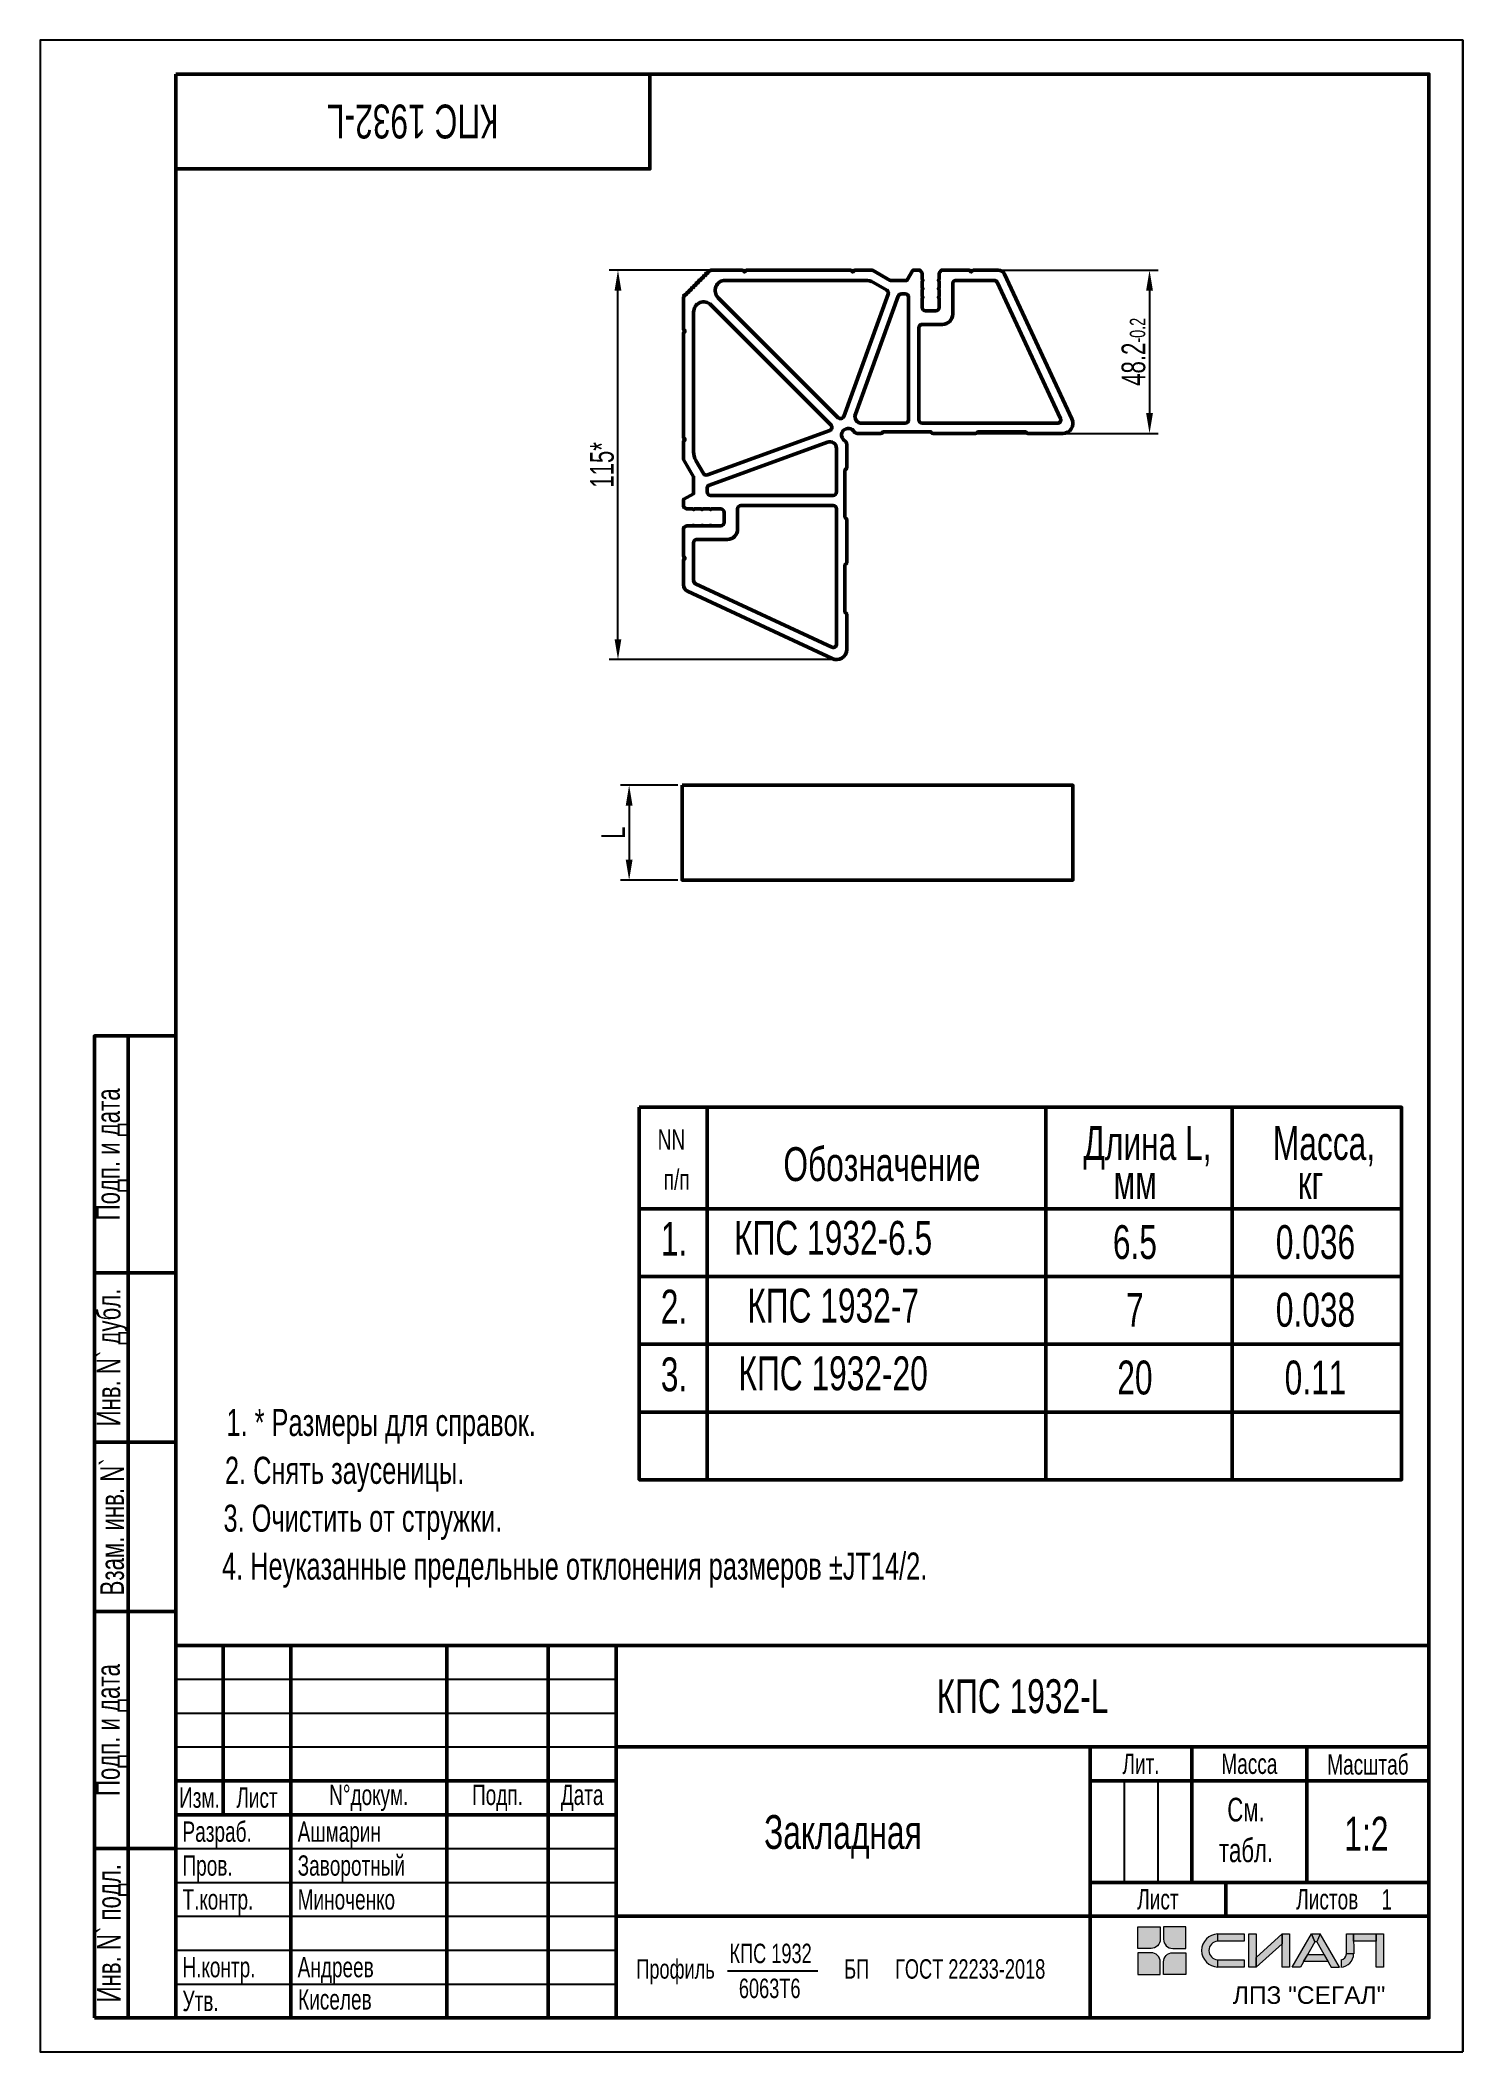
# Model space of a CAD drawing. Extents: x 3648 to 3858, y -686 to -389.
import ezdxf
from ezdxf.enums import TextEntityAlignment as Align

# ---------------------------------------------------------------- set-up
doc = ezdxf.new("R2010")
doc.units = 0
doc.header["$LTSCALE"] = 10
doc.header["$MEASUREMENT"] = 0
doc.header["$PDMODE"] = 3
doc.header["$PDSIZE"] = 5
doc.layers.get('0').update_dxf_attribs({"linetype": 'CONTINUOUS', "lineweight": 50})
doc.layers.get('DEFPOINTS').update_dxf_attribs({"linetype": 'CONTINUOUS'})
doc.layers.add('3', color=1, linetype='CONTINUOUS', lineweight=25)
doc.layers.add('4', color=4, linetype='CONTINUOUS', lineweight=25)
doc.styles.add('2', font='RUSS.SHX', dxfattribs={"width": 0.7, "height": 2})
doc.styles.add('3', font='RUSS.SHX', dxfattribs={"width": 0.7, "height": 3})
doc.styles.add('4', font='RUSS.shx', dxfattribs={"width": 0.7, "height": 3.5})
doc.styles.add('5', font='RUSS.SHX', dxfattribs={"width": 0.7})
doc.styles.add('System 2', font='arial.ttf', dxfattribs={"height": 2.7})
doc.dimstyles.new('MX1$0', dxfattribs={"dimtxt": 2.5, "dimasz": 3, "dimexe": 1.3, "dimexo": 0.6, "dimgap": 0.6, "dimtad": 1, "dimdec": 1, "dimzin": 12, "dimdsep": 46, "dimtxsty": '4', "dimcen": 0, "dimclrd": 256, "dimclre": 256, "dimclrt": 256, "dimaunit": 1, "dimadec": 0, "dimazin": 0, "dimtfac": 1, "dimtdec": 1, "dimtmove": 0, "dimatfit": 3, "dimfxl": 0, "dimtvp": 1, "dimtolj": 1, "dimtzin": 12, "dimlwd": -1, "dimlwe": -1, "dimarcsym": 0})

# ---------------------------------------------------------------- blocks, each defined once
blk = doc.blocks.new('Logo')
at = {"lineweight": 0, "ltscale": 0.5}
h = blk.add_hatch(color=164, dxfattribs=at)
h.dxf.hatch_style = 1
h.paths.add_polyline_path([(-39.18, 13.47), (-39.18, 11.62, 0.414214), (-37.82, 10.26), (-35.86, 10.26), (-35.86, 13.47)])
h.paths.add_polyline_path([(-42.98, 10.26), (-41.02, 10.26, 0.414214), (-39.66, 11.62), (-39.66, 13.47), (-42.98, 13.47)])
h = blk.add_hatch(color=164, dxfattribs=at)
h.dxf.hatch_style = 1
h.paths.add_polyline_path([(-35.86, 6.41), (-35.86, 9.62), (-37.82, 9.62, 0.414214), (-39.18, 8.26), (-39.18, 6.41)])
h.paths.add_polyline_path([(-39.66, 6.41), (-39.66, 8.26, 0.414214), (-41.02, 9.62), (-42.98, 9.62), (-42.98, 6.41)])
at = {"layer": '4'}
h = blk.add_hatch(color=164, dxfattribs=at)
h.dxf.hatch_style = 1
h.paths.add_polyline_path([(-27.27, 12.39), (-31.16, 12.39), (-31.16, 11.32), (-27.27, 11.32)])
h.paths.add_polyline_path([(-31.16, 11.32), (-31.16, 12.39, 0.978007), (-31.16, 7.51), (-31.16, 8.58, -0.960986)])
h.paths.add_polyline_path([(-27.27, 8.58), (-31.16, 8.58), (-31.16, 7.51), (-27.27, 7.51)])
h.paths.add_polyline_path([(-25.49, 12.39), (-26.56, 12.39), (-26.56, 7.51), (-25.49, 7.51)])
h.paths.add_polyline_path([(-21.64, 10.93), (-21.64, 12.39), (-25.49, 8.94), (-25.49, 7.51)])
h.paths.add_polyline_path([(-20.57, 12.39), (-21.64, 12.39), (-21.64, 7.51), (-20.57, 7.51)])
h.paths.add_polyline_path([(-16.85, 11.24), (-17.33, 12.39), (-20.18, 7.51), (-18.94, 7.51)])
h.paths.add_polyline_path([(-16.04, 12.39), (-17.33, 12.39), (-16.85, 11.24), (-16.52, 11.24)])
h.paths.add_polyline_path([(-16.04, 12.39), (-16.52, 11.24), (-14.44, 7.51), (-13.19, 7.51)])
h.paths.add_polyline_path([(-15.48, 9.38), (-17.89, 9.38), (-18.49, 8.31), (-14.88, 8.31)])
h.paths.add_polyline_path([(-11.1, 9.45), (-12.18, 9.45, -0.37614), (-12.97, 8.58), (-12.97, 7.51, 0.403365)])
h.paths.add_polyline_path([(-11.11, 12.39), (-12.18, 12.39), (-12.18, 9.45), (-11.1, 9.45)])
h.paths.add_polyline_path([(-7.79, 12.39), (-11.11, 12.39), (-11.11, 11.32), (-7.79, 11.32)])
h.paths.add_polyline_path([(-6.72, 12.39), (-7.79, 12.39), (-7.79, 7.51), (-6.72, 7.51)])
at = {"color": 164, "lineweight": 0, "ltscale": 0.5}
blk.add_line((-12.97, 8.58), (-12.97, 7.51), dxfattribs=at)
for points in [[(-42.98, 13.47), (-39.66, 13.47), (-39.66, 11.62, -0.414214), (-41.02, 10.26), (-42.98, 10.26)], [(-35.86, 13.47), (-39.18, 13.47), (-39.18, 11.62, 0.414214), (-37.82, 10.26), (-35.86, 10.26)], [(-42.98, 6.41), (-39.66, 6.41), (-39.66, 8.26, 0.414214), (-41.02, 9.62), (-42.98, 9.62)], [(-35.86, 6.41), (-39.18, 6.41), (-39.18, 8.26, -0.414214), (-37.82, 9.62), (-35.86, 9.62)]]:
    blk.add_lwpolyline(points, format="xyb", close=True, dxfattribs=at)
for points in [[(-31.16, 11.32), (-31.16, 12.39), (-27.27, 12.39), (-27.27, 11.32)], [(-26.56, 12.39), (-25.49, 12.39), (-25.49, 7.51), (-26.56, 7.51)], [(-21.64, 12.39), (-21.64, 10.93), (-25.49, 7.51), (-25.49, 8.94)], [(-21.64, 12.39), (-20.57, 12.39), (-20.57, 7.51), (-21.64, 7.51)], [(-17.33, 12.39), (-16.85, 11.24), (-18.94, 7.51), (-20.18, 7.51)], [(-16.04, 12.39), (-16.52, 11.24), (-14.44, 7.51), (-13.19, 7.51)], [(-12.18, 12.39), (-11.11, 12.39), (-11.1, 9.45), (-12.18, 9.45)], [(-11.11, 11.32), (-11.11, 12.39), (-7.79, 12.39), (-7.79, 11.32)], [(-7.79, 12.39), (-6.72, 12.39), (-6.72, 7.51), (-7.79, 7.51)], [(-18.49, 8.31), (-17.89, 9.38), (-15.48, 9.38), (-14.88, 8.31)], [(-31.16, 7.51), (-31.16, 8.58), (-27.27, 8.58), (-27.27, 7.51)]]:
    blk.add_lwpolyline(points, close=True, dxfattribs=at)
blk.add_lwpolyline([(-17.33, 12.39), (-16.04, 12.39), (-16.52, 11.24), (-16.85, 11.24), (-17.33, 12.39)], dxfattribs=at)
for centre, radius, start, end in [((-31.11, 9.95), 2.44, 91.274, 268.726), ((-31.11, 9.95), 1.37, 92.2795, 267.7205), ((-13.05, 9.45), 1.94, 272.1303, 0), ((-13.07, 9.47), 0.897, 276.2064, 358.6595)]:
    blk.add_arc(centre, radius, start, end, dxfattribs=at)
at = {"color": 8, "ltscale": 0.5, "style": 'System 2'}
blk.add_text('ЛПЗ "СЕГАЛ"', height=2.592, dxfattribs=at).set_placement((-28.95, 2.07))
blk = doc.blocks.new('*D37')
at = {"layer": '4'}
for p, q in [((3742.11, -498.68), (3733.61, -498.68)), ((3734.91, -501.68), (3734.91, -509.68)), ((3742.11, -512.68), (3733.61, -512.68))]:
    blk.add_line(p, q, dxfattribs=at)
for points in [[(3734.41, -501.68), (3735.41, -501.68), (3734.91, -498.68)], [(3734.41, -509.68), (3735.41, -509.68), (3734.91, -512.68)]]:
    blk.add_solid(points, dxfattribs=at)
at = {"layer": 'DEFPOINTS', "color": 0}
for p in [(3742.71, -498.68), (3734.91, -512.68), (3742.71, -512.68)]:
    blk.add_point(p, dxfattribs=at)
at = {"layer": '4', "insert": (3732.56, -505.68), "char_height": 3.5, "attachment_point": 5, "rotation": 90, "style": '4'}
blk.add_mtext('\\A1;L', dxfattribs=at)
blk = doc.blocks.new('*D38')
at = {"layer": '4'}
for p, q in [((3783.68, -422.63), (3813.03, -422.63)), ((3811.73, -425.63), (3811.73, -443.73)), ((3783.52, -446.73), (3813.03, -446.73))]:
    blk.add_line(p, q, dxfattribs=at)
for points in [[(3811.23, -425.63), (3812.23, -425.63), (3811.73, -422.63)], [(3811.23, -443.73), (3812.23, -443.73), (3811.73, -446.73)]]:
    blk.add_solid(points, dxfattribs=at)
at = {"layer": 'DEFPOINTS', "color": 0}
for p in [(3783.08, -422.63), (3782.92, -446.73), (3811.73, -446.73)]:
    blk.add_point(p, dxfattribs=at)
at = {"layer": '4', "insert": (3809.37, -434.68), "char_height": 3.5, "attachment_point": 5, "rotation": 90, "style": '4'}
blk.add_mtext('\\A1;48.2{\\A0;\\H0.65x;-0.2}', dxfattribs=at)
blk = doc.blocks.new('*D39')
at = {"layer": '4'}
for p, q in [((3759.32, -422.63), (3731.96, -422.63)), ((3733.26, -477.13), (3733.26, -425.63)), ((3764.92, -480.13), (3731.96, -480.13))]:
    blk.add_line(p, q, dxfattribs=at)
for points in [[(3732.76, -425.63), (3733.76, -425.63), (3733.26, -422.63)], [(3732.76, -477.13), (3733.76, -477.13), (3733.26, -480.13)]]:
    blk.add_solid(points, dxfattribs=at)
at = {"layer": 'DEFPOINTS', "color": 0}
for p in [(3733.26, -422.63), (3759.92, -422.63), (3765.52, -480.13)]:
    blk.add_point(p, dxfattribs=at)
at = {"layer": '4', "insert": (3730.91, -451.38), "char_height": 3.5, "attachment_point": 5, "rotation": 90, "style": '4'}
blk.add_mtext('\\A1;115*', dxfattribs=at)

msp = doc.modelspace()

# ---------------------------------------------------------------- linework, layer by layer
at = {"linetype": 'Continuous'}
for p, q in [((3660.972, -535.675), (3660.972, -680.675)), ((3655.972, -570.675), (3667.972, -570.675)), ((3667.972, -595.675), (3655.972, -595.675)), ((3655.972, -620.675), (3667.972, -620.675)), ((3667.972, -655.675), (3655.972, -655.675)), ((3667.972, -680.675), (3655.972, -680.675))]:
    msp.add_line(p, q, dxfattribs=at)
for points in [[(3737.972, -393.675), (3737.972, -407.675), (3667.972, -407.675)], [(3746.412, -546.22), (3746.412, -601.22)], [(3796.412, -546.22), (3796.412, -601.22)], [(3823.948, -546.22), (3823.948, -601.22)], [(3736.412, -561.22), (3848.936, -561.22)], [(3736.412, -571.22), (3848.936, -571.22)], [(3736.412, -581.22), (3848.936, -581.22)], [(3736.412, -591.22), (3848.936, -591.22)], [(3667.972, -625.675), (3852.972, -625.675), (3667.972, -625.675), (3667.972, -680.675)], [(3674.972, -625.675), (3674.972, -650.675)], [(3684.972, -625.675), (3684.972, -680.675)], [(3707.972, -625.675), (3707.972, -680.675)], [(3722.972, -625.675), (3722.972, -680.675)], [(3732.972, -625.675), (3732.972, -680.675)], [(3732.972, -640.675), (3852.972, -640.675)], [(3802.972, -640.675), (3802.972, -680.675)], [(3817.972, -640.675), (3817.972, -660.675)], [(3834.972, -640.675), (3834.972, -660.675)], [(3667.972, -645.675), (3732.972, -645.675)], [(3802.972, -645.675), (3852.972, -645.675)], [(3667.972, -650.675), (3732.972, -650.675)], [(3802.972, -660.675), (3852.972, -660.675)], [(3822.972, -660.675), (3822.972, -665.675)], [(3732.972, -665.675), (3852.972, -665.675)]]:
    msp.add_lwpolyline(points)
for points in [[(3667.972, -393.675), (3852.972, -393.675), (3852.972, -680.675), (3667.972, -680.675)], [(3736.412, -546.22), (3848.936, -546.22), (3848.936, -601.22), (3736.412, -601.22)]]:
    msp.add_lwpolyline(points, close=True)
for points in [[(3744.816, -424.52, 0.4142136), (3744.816, -424.732), (3744.675, -424.873, 1), (3744.463, -425.085), (3744.321, -425.227, 1), (3744.109, -425.439), (3743.968, -425.58, 1), (3743.756, -425.792), (3743.614, -425.934, 1), (3743.402, -426.146), (3743.261, -426.287, 1), (3743.049, -426.5), (3742.966, -426.582, 0.1989124), (3742.922, -426.688), (3742.922, -431.314, 0.1989124), (3742.966, -431.42), (3743.172, -431.626), (3742.966, -431.832, 0.1989124), (3742.922, -431.938), (3742.922, -447.314, 0.1989124), (3742.966, -447.42), (3743.172, -447.626), (3742.966, -447.832, 0.1989124), (3742.922, -447.938), (3742.922, -450.487, 0.1316525), (3742.943, -450.562), (3744.422, -453.126), (3744.422, -455.626), (3742.997, -456.448, 0.2679492), (3742.922, -456.578), (3742.922, -457.5, 0.2679492), (3742.997, -457.63), (3743.388, -457.856, 0.1316525), (3743.463, -457.876), (3744.322, -457.876, 1), (3744.522, -457.876), (3745.572, -457.876, 1), (3745.772, -457.876), (3746.822, -457.876, 1), (3747.022, -457.876), (3748.422, -457.876, -0.4142136), (3748.922, -458.376), (3748.922, -459.876, -0.4142136), (3748.422, -460.376), (3747.022, -460.376, 1), (3746.822, -460.376), (3745.772, -460.376, 1), (3745.572, -460.376), (3744.522, -460.376, 1), (3744.322, -460.376), (3743.463, -460.376, 0.1316525), (3743.388, -460.396), (3742.997, -460.621, 0.2679492), (3742.922, -460.751), (3742.922, -464.814, 0.1989124), (3742.966, -464.92), (3743.172, -465.126), (3742.966, -465.332, 0.1989124), (3742.922, -465.438), (3742.922, -469.105, 0.2914734), (3743.5, -470.011), (3764.888, -479.985, 0.5486188), (3767.022, -478.626), (3767.022, -473.438, 0.1989124), (3766.978, -473.332), (3766.816, -473.17, -0.1989124), (3766.772, -473.064), (3766.772, -466.188, -0.1989124), (3766.816, -466.082), (3766.978, -465.92, 0.1989124), (3767.022, -465.814), (3767.022, -459.438, 0.1989124), (3766.978, -459.332), (3766.816, -459.17, -0.1989124), (3766.772, -459.064), (3766.772, -452.188, -0.1989124), (3766.816, -452.082), (3766.978, -451.92, 0.1989124), (3767.022, -451.814), (3767.022, -448.275, 0.2679492), (3766.772, -447.842, -0.4931454), (3766.565, -446.269, -0.4931454), (3768.138, -446.476, 0.2679492), (3768.571, -446.726), (3772.11, -446.726, 0.1989124), (3772.216, -446.682), (3772.378, -446.52, -0.1989124), (3772.485, -446.476), (3779.36, -446.476, -0.1989124), (3779.466, -446.52), (3779.628, -446.682, 0.1989124), (3779.735, -446.726), (3786.11, -446.726, 0.1989124), (3786.216, -446.682), (3786.378, -446.52, -0.1989124), (3786.485, -446.476), (3793.36, -446.476, -0.1989124), (3793.466, -446.52), (3793.628, -446.682, 0.1989124), (3793.735, -446.726), (3798.922, -446.726, 0.5486188), (3800.282, -444.592), (3790.308, -423.203, 0.2914734), (3789.402, -422.626), (3785.735, -422.626, 0.1989124), (3785.628, -422.67), (3785.422, -422.876), (3785.216, -422.67, 0.1989124), (3785.11, -422.626), (3781.048, -422.626, 0.2679492), (3780.918, -422.701), (3780.693, -423.091, 0.1316525), (3780.672, -423.166), (3780.672, -424.026, 1), (3780.672, -424.226), (3780.672, -425.276, 1), (3780.672, -425.476), (3780.672, -426.526, 1), (3780.672, -426.726), (3780.672, -428.126, -0.4142136), (3780.172, -428.626), (3778.672, -428.626, -0.4142136), (3778.172, -428.126), (3778.172, -426.726, 1), (3778.172, -426.526), (3778.172, -425.476, 1), (3778.172, -425.276), (3778.172, -424.226, 1), (3778.172, -424.026), (3778.172, -423.166, 0.1316525), (3778.152, -423.091), (3777.927, -422.701, 0.2679492), (3777.797, -422.626), (3776.875, -422.626, 0.2679492), (3776.745, -422.701), (3775.922, -424.126), (3773.422, -424.126), (3770.859, -422.646, 0.1316525), (3770.784, -422.626), (3768.235, -422.626, 0.1989124), (3768.128, -422.67), (3767.922, -422.876), (3767.716, -422.67, 0.1989124), (3767.61, -422.626), (3752.235, -422.626, 0.1989124), (3752.128, -422.67), (3751.922, -422.876), (3751.716, -422.67, 0.1989124), (3751.61, -422.626), (3746.985, -422.626, 0.1989124), (3746.878, -422.67), (3746.796, -422.752, 1), (3746.584, -422.964), (3746.443, -423.105, 1), (3746.231, -423.318), (3746.089, -423.459, 1), (3745.877, -423.671), (3745.736, -423.813, 1), (3745.523, -424.025), (3745.382, -424.166, 1), (3745.17, -424.378), (3745.028, -424.52, 0.4142136)], [(3769.753, -424.126), (3749.104, -424.126, 0.6681786), (3748.044, -426.686), (3765.762, -444.404, 0.5486188), (3766.585, -444.222), (3773.152, -426.179, 0.3639702), (3772.932, -425.575), (3771.003, -424.461, 0.1316525)], [(3778.172, -430.626, 0.4142136), (3777.672, -431.126), (3777.672, -444.726, 0.4142136), (3778.172, -445.226), (3798.138, -445.226, 0.5486188), (3798.591, -444.514), (3789.218, -424.414, 0.2914734), (3788.765, -424.126), (3783.172, -424.126, 0.4142136), (3782.672, -424.626), (3782.672, -429.126, -0.4142136), (3781.172, -430.626)], [(3744.757, -450.706), (3745.871, -452.635, 0.3639702), (3746.475, -452.855), (3764.518, -446.288, 0.5486188), (3764.7, -445.464), (3746.983, -427.747, 0.6681786), (3744.422, -428.808), (3744.422, -449.456, 0.1316525)], [(3776.172, -444.726), (3776.172, -426.626, 0.4142136), (3775.672, -426.126), (3775.118, -426.126, 0.3152988), (3774.648, -426.455), (3768.304, -443.884, 0.5205671), (3769.244, -445.226), (3775.672, -445.226, 0.4142136)], [(3765.522, -455.376), (3765.522, -448.947, 0.5205671), (3764.18, -448.007), (3746.751, -454.35, 0.3152988), (3746.422, -454.82), (3746.422, -455.376, 0.4142136), (3746.922, -455.876), (3765.022, -455.876, 0.4142136)], [(3750.922, -460.876, -0.4142136), (3749.422, -462.376), (3744.922, -462.376, 0.4142136), (3744.422, -462.876), (3744.422, -468.468, 0.2914734), (3744.711, -468.921), (3764.811, -478.294, 0.5486188), (3765.522, -477.841), (3765.522, -457.876, 0.4142136), (3765.022, -457.376), (3751.422, -457.376, 0.4142136), (3750.922, -457.876)]]:
    msp.add_lwpolyline(points, format="xyb", close=True)
at = {"ltscale": 5}
msp.add_lwpolyline([(3742.713, -498.676), (3800.422, -498.676), (3800.422, -512.676), (3742.713, -512.676)], close=True, dxfattribs=at)
at = {"linetype": 'Continuous'}
msp.add_lwpolyline([(3655.972, -680.675), (3655.972, -535.675), (3667.972, -535.675)], dxfattribs=at)
at = {"layer": '3'}
for p, q in [((3857.972, -388.675), (3857.972, -685.675)), ((3667.972, -630.675), (3732.972, -630.675)), ((3667.972, -635.675), (3732.972, -635.675)), ((3667.972, -640.675), (3732.972, -640.675)), ((3807.972, -645.675), (3807.972, -660.675)), ((3812.972, -645.675), (3812.972, -660.675)), ((3667.972, -655.675), (3732.972, -655.675)), ((3667.972, -660.675), (3732.972, -660.675)), ((3667.972, -665.675), (3732.972, -665.675)), ((3667.972, -670.675), (3732.972, -670.675)), ((3749.409, -673.731), (3762.749, -673.731)), ((3667.972, -675.675), (3732.972, -675.675))]:
    msp.add_line(p, q, dxfattribs=at)
msp.add_lwpolyline([(3857.972, -685.675), (3857.972, -388.675), (3647.972, -388.675), (3647.972, -685.675)], close=True, dxfattribs=at)

# ---------------------------------------------------------------- block references
at = {"layer": '4'}
msp.add_blockref('Logo', (3852.972, -680.675), dxfattribs=at)

# ---------------------------------------------------------------- texts
at = {"layer": '3', "style": '5', "width": 0.7}
msp.add_text('КПС 1932-L', height=5, rotation=180, dxfattribs=at).set_placement((3702.972, -400.675), align=Align.MIDDLE_CENTER)
at = {"layer": '3', "linetype": 'Continuous', "style": '4', "width": 0.7}
for s, p in [('Подп. и дата', (3658.472, -553.175)), ('Инв. N` дубл.', (3658.472, -583.175)), ('Взам. инв. N`', (3658.472, -608.175)), ('Подп. и дата', (3658.472, -638.175)), ('Инв. N` подл.', (3658.472, -668.175))]:
    msp.add_text(s, height=3.5, rotation=90, dxfattribs=at).set_placement(p, align=Align.MIDDLE)
at = {"layer": '3', "style": '5', "width": 0.7}
for s, p in [('Длина L, ', (3812.073, -551.505)), ('Масса, ', (3838.136, -551.505)), ('Обозначение', (3772.228, -554.615)), ('мм', (3809.609, -557.259)), ('кг', (3835.491, -557.259)), ('1.', (3741.536, -565.656)), ('2.', (3741.536, -575.656)), ('3.', (3741.536, -585.656)), ('КПС 1932-L', (3792.972, -633.175))]:
    msp.add_text(s, height=5, dxfattribs=at).set_placement(p, align=Align.MIDDLE_CENTER)
at = {"layer": '3', "style": '3', "width": 0.7}
for s, p in [('NN ', (3741.539, -550.977)), (' п/п', (3741.539, -556.836)), ('Лит.', (3810.472, -643.175)), ('Масса', (3826.472, -643.175)), ('Масштаб', (3843.972, -643.175)), ('Изм.', (3671.472, -648.175)), ('Лист', (3679.972, -648.175)), ('N%%Dдокум.', (3696.472, -648.175)), ('Подп.', (3715.472, -648.175)), ('Дата', (3727.972, -648.175)), ('Лист', (3812.972, -663.175)), ('Листов', (3837.972, -663.175))]:
    msp.add_text(s, height=3, dxfattribs=at).set_placement(p, align=Align.MIDDLE)
at = {"layer": '3', "linetype": 'Continuous', "style": '4', "width": 0.7}
for s, p in [('1. * Размеры для справок.', (3675.461, -594.753)), ('2. Снять заусеницы.', (3675.242, -601.823)), ('3. Очистить от стружки.', (3675.024, -608.893)), ('4. Неуказанные предельные отклонения размеров ±JT14/2.', (3674.806, -615.963))]:
    msp.add_text(s, height=4, dxfattribs=at).set_placement(p)
at = {"layer": '3', "width": 0.7}
for s, height, style, p in [('См.', 3.5, '4', (3825.972, -651.675)), ('Закладная', 5, '5', (3766.472, -655.723)), ('1:2', 5, '5', (3843.75, -655.971)), ('табл.', 3.5, '4', (3825.972, -657.675))]:
    msp.add_text(s, height=height, dxfattribs=dict(at, style=style)).set_placement(p, align=Align.CENTER)
for s, height, style, p in [('Разраб.', 3, '3', (3668.972, -654.675)), ('Ашмарин', 3, '3', (3685.972, -654.675)), ('Пров.', 3, '3', (3668.972, -659.675)), ('Заворотный', 3, '3', (3685.972, -659.675)), ('Т.контр.', 3, '3', (3668.972, -664.675)), ('Миноченко', 3, '3', (3685.972, -664.675)), ('1', 3, '3', (3845.972, -664.675)), ('КПС 1932', 2.8665, '2', (3749.721, -672.585)), ('Н.контр.', 3, '3', (3668.972, -674.675)), ('Андреев', 3, '3', (3685.972, -674.675)), ('Профиль', 2.8665, '2', (3735.968, -674.878)), ('БП', 2.8665, '2', (3766.66, -674.878)), ('ГОСТ 22233-2018', 2.8665, '2', (3774.163, -674.878)), ('Утв.', 3, '3', (3668.972, -679.675)), ('Киселев', 3, '3', (3686.043, -679.443)), ('6063Т6', 2.8665, '2', (3751.109, -677.745))]:
    msp.add_text(s, height=height, dxfattribs=dict(at, style=style)).set_placement(p)
at = {"layer": '4', "style": '5', "width": 0.7}
for s, p in [('КПС 1932-6.5', (3765.027, -565.5)), ('6.5', (3809.573, -566.122)), ('0.036', (3836.233, -566.122)), ('КПС 1932-7', (3765.027, -575.5)), ('7', (3809.573, -576.122)), ('0.038', (3836.233, -576.122)), ('КПС 1932-20', (3765.027, -585.5)), ('20', (3809.573, -586.122)), ('0.11', (3836.233, -586.122))]:
    msp.add_text(s, height=5, dxfattribs=at).set_placement(p, align=Align.MIDDLE_CENTER)

# ---------------------------------------------------------------- dimensions: what is measured, and where the dimension line sits
at = {"layer": '4'}
for base, p1, p2, text, override, picture, middle in [((3733.259, -422.626), (3765.522, -480.126), (3759.922, -422.626), '<>*', {"dimlfac": 2, "dimfxl": 0.5}, '*D39', (3730.909, -451.376)), ((3734.908, -512.676), (3742.713, -498.676), (3742.713, -512.676), 'L', {"dimfxl": 0.5}, '*D37', (3732.558, -505.676))]:
    dim = msp.add_linear_dim(base=base, p1=p1, p2=p2, angle=90, text=text, dimstyle='MX1$0', override=override, dxfattribs=at)
    dim.commit()
    dim.dimension.update_dxf_attribs({"geometry": picture, "text_midpoint": middle})
dim = msp.add_linear_dim(base=(3811.734, -446.726), p1=(3783.079, -422.626), p2=(3782.922, -446.726), angle=90, text='<>{\\A0;\\H0.65x;-0.2}', dimstyle='MX1$0', override={"dimlfac": 2, "dimfxl": 0.5}, dxfattribs=at)
dim.commit()
dim.dimension.update_dxf_attribs({"geometry": '*D38', "text_midpoint": (3811.734, -434.676), "dimtype": 160})

doc.saveas('drawing.dxf')
